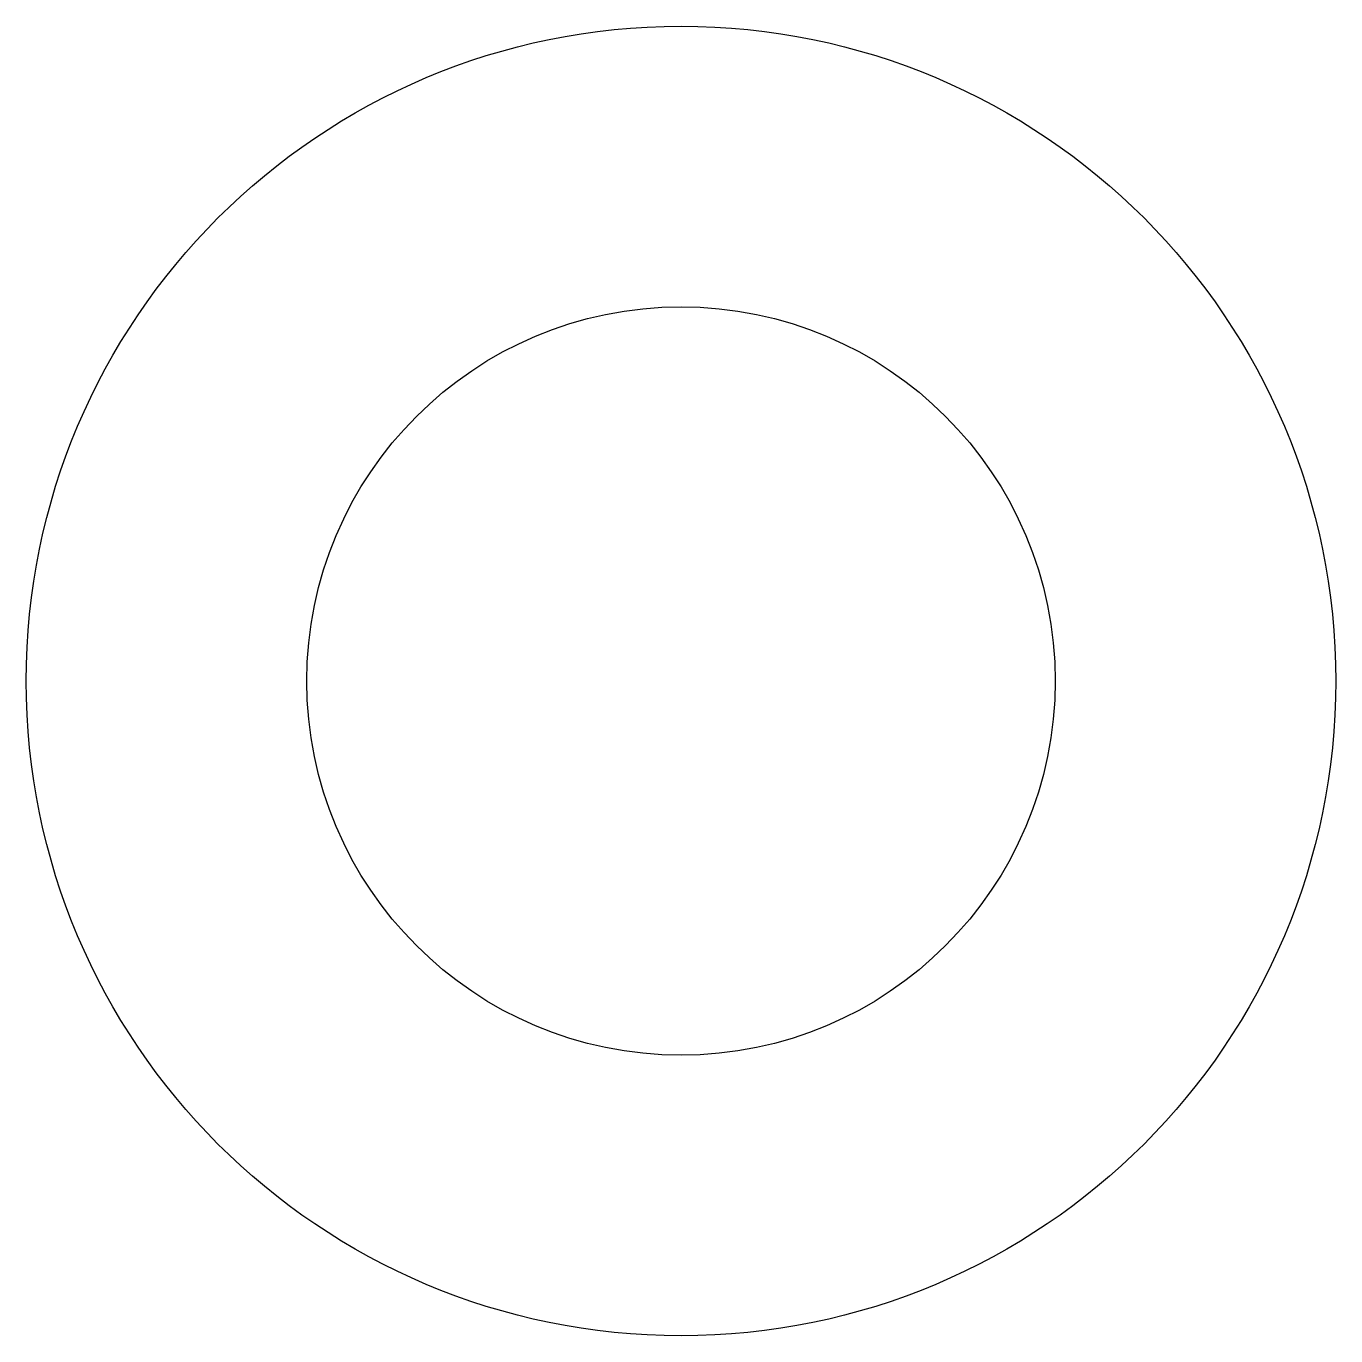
# Model space of a CAD drawing. Header units: millimetres. Extents: x 95.51 to 102.51, y 96.2 to 103.2.
import ezdxf

# ---------------------------------------------------------------- set-up
doc = ezdxf.new("R2010")
doc.units = ezdxf.units.MM

msp = doc.modelspace()

# ---------------------------------------------------------------- linework, layer by layer
for radius in [3.5, 2]:
    msp.add_circle((99.0133, 99.7048), radius)

doc.saveas('drawing.dxf')
